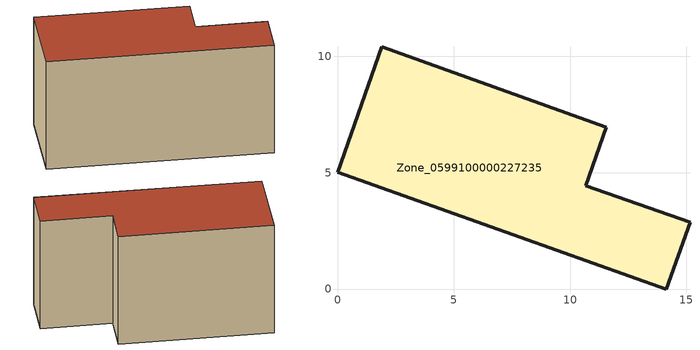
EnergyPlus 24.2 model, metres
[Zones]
Zone_0599100000227235
 floor ground (C_G): 0,5.02 1.91,10.41 11.56,6.96 10.67,4.45 15.15,2.87 14.13,0 z0.53
 wall outside (C_F): 1.91,10.41 0,5.02 14.13,0 15.15,2.87 10.67,4.45 11.56,6.96 1.91,10.41 z0.53:8.68
 roof outside (C_R): 0,5.02 14.13,0 15.15,2.87 10.67,4.45 11.56,6.96 1.91,10.41 z8.68
[BUILDING]
Pand.0599100000227235: North Axis=0; Terrain=City; Loads Convergence Tolerance Value=0.04; Temperature Convergence Tolerance Value=0.4; Solar Distribution=FullExterior; Maximum Number of Warmup Days=25; Minimum Number of Warmup Days=1
[Site:Location]
Rotterdam.The.Hague.AP_ZH_NLD Design_Conditions: Latitude=51.96; Longitude=4.45; Time Zone=1; Elevation=-4.5
[SITE:GROUNDTEMPERATURE:BUILDINGSURFACE]
18, 18, 18, 18, 18, 18, 18, 18, 18, 18, 18, 18
[MATERIAL] Thermal Absorptance=0.9; Solar Absorptance=0.7; Visible Absorptance=0.7
Name | Roughness | Thickness | Conductivity | Density | Specific Heat
G.TC.1975-1991 | MediumSmooth | 0.15 | 0.288461 | 540 | 1210
F.TC.1975-1991 | Rough | 0.3 | 0.230769 | 1920 | 840
R.TC.1975-1991 | MediumRough | 0.2 | 0.153846 | 1500 | 1000
[CONSTRUCTION]
C_G: G.TC.1975-1991
C_F: F.TC.1975-1991
C_R: R.TC.1975-1991
[ZONE]
Zone_0599100000227235: Type=1; Multiplier=1; Ceiling Height=Autocalculate; Volume=Autocalculate; Floor Area=autocalculate; Part of Total Floor Area=Yes
[ZONEINFILTRATION:DESIGNFLOWRATE]
Infil_Zone_0599100000227235: Zone or ZoneList or Space or SpaceList=Zone_0599100000227235; Schedule=AlwaysOn; Design Flow Rate Calculation Method=Flow/Area; Flow Rate per Floor Area=0.003; Constant Term Coefficient=1; Temperature Term Coefficient=0; Velocity Term Coefficient=0; Velocity Squared Term Coefficient=0
[HVACTEMPLATE:ZONE:IDEALLOADSAIRSYSTEM]
Zone_0599100000227235: Maximum Heating Supply Air Temperature=50; Minimum Cooling Supply Air Temperature=13; Maximum Heating Supply Air Humidity Ratio=0.0156; Minimum Cooling Supply Air Humidity Ratio=0.0077; Heating Limit=NoLimit; Cooling Limit=NoLimit; Dehumidification Control Type=ConstantSensibleHeatRatio; Cooling Sensible Heat Ratio=0.7; Dehumidification Setpoint=60; Humidification Control Type=None; Humidification Setpoint=30; Outdoor Air Method=None; Outdoor Air Flow Rate per Person=0.00944; Outdoor Air Flow Rate per Zone Floor Area=0; Outdoor Air Flow Rate per Zone=0; Demand Controlled Ventilation Type=None; Outdoor Air Economizer Type=NoEconomizer; Heat Recovery Type=None; Sensible Heat Recovery Effectiveness=0.7; Latent Heat Recovery Effectiveness=0.65
[ZONECONTROL:THERMOSTAT]
ThermostatControl_Zone_0599100000227235: Zone or ZoneList=Zone_0599100000227235; Control Type Schedule=DualSetpointControlType; Control 1=Thermostat_Zone_0599100000227235; Temperature Difference Between Cutout And Setpoint=0
[THERMOSTATSETPOINT:DUALSETPOINT]
Thermostat_Zone_0599100000227235: Heating Setpoint Temperature Schedule=HeatingSetpoint_Zone_0599100000227235; Cooling Setpoint Temperature Schedule=CoolingSetpoint_Zone_0599100000227235
[SCHEDULE:COMPACT]
HeatingSetpoint_Zone_0599100000227235: Through: 12/31, For: AllDays, Until: 24:00, 21
CoolingSetpoint_Zone_0599100000227235: Through: 12/31, For: AllDays, Until: 24:00, 24
DualSetpointControlType: Through: 12/31, For: AllDays, Until: 24:00, 4
AlwaysOn: Through: 12/31, For: AllDays, Until: 24:00, 1
